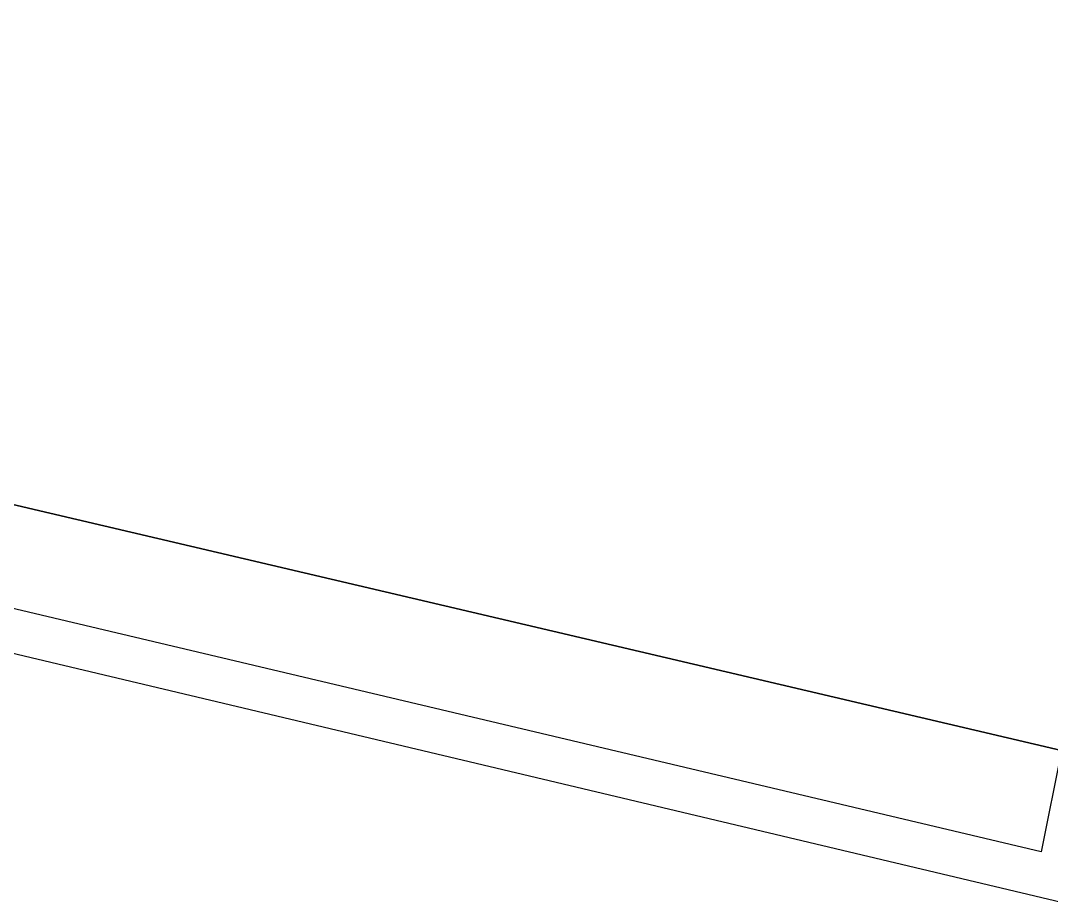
# Model space of a CAD drawing. Header units: feet. Extents: x -84 to 198, y -22 to 181.
# Drawn here: x 122.603 to 123.96, y 127.631 to 128.792 of the extents above; entities that cross this region are included whole.
import ezdxf

# ---------------------------------------------------------------- set-up
doc = ezdxf.new("R2010")
doc.units = ezdxf.units.FT
doc.layers.add('A-LINEA', color=7, linetype='CONTINUOUS')
doc.layers.add('A-MURO-CONCRETO', color=8, linetype='CONTINUOUS')

msp = doc.modelspace()

# ---------------------------------------------------------------- linework, layer by layer
at = {"layer": 'A-LINEA'}
for p, q in [((123.9467, 127.6978), (119.72, 128.6978)), ((123.9733, 127.6311), (119.76, 128.6311)), ((123.9733, 127.8311), (123.9467, 127.6978))]:
    msp.add_line(p, q, dxfattribs=at)
msp.add_lwpolyline([(123.9733, 127.8311), (124.28, 129.1244), (119.9067, 130.1644), (119.6, 128.8578), (123.9733, 127.8311)], dxfattribs=at)
at = {"layer": 'A-MURO-CONCRETO'}
msp.add_lwpolyline([(119.6, 128.8578), (124.2133, 128.8578), (123.9733, 127.8311), (119.6, 128.8578), (119.6, 128.8578)], dxfattribs=at)

doc.saveas('drawing.dxf')
